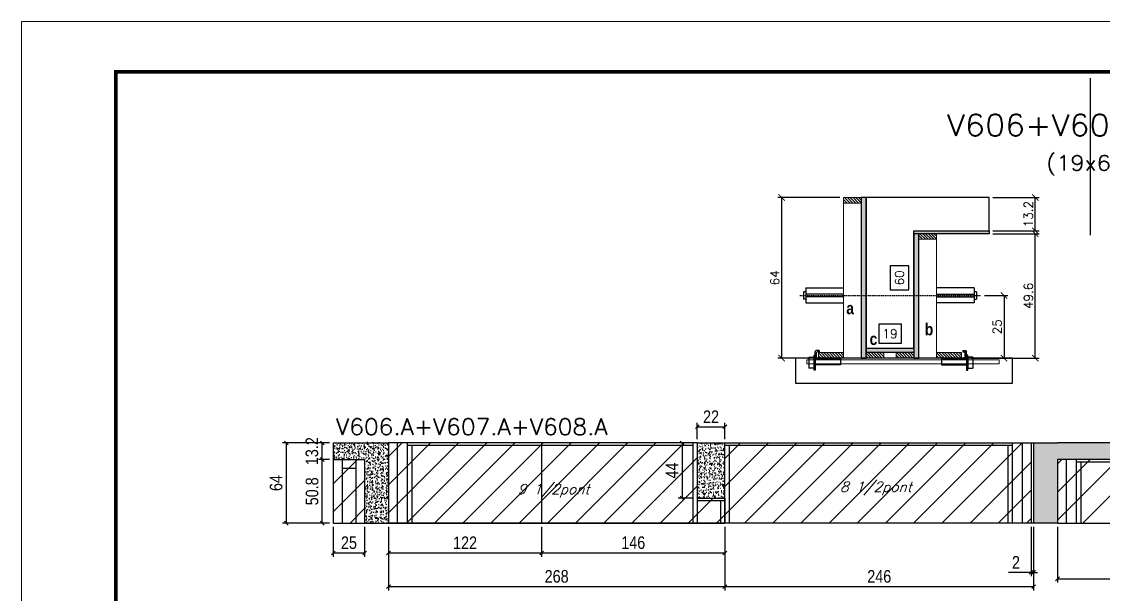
# Model space of a CAD drawing. Extents: x -20960 to -5926, y -2106 to 21915.
# Drawn here: x -9023 to -8162, y 18013 to 18470 of the extents above; entities that cross this region are included whole.
import ezdxf
from ezdxf.enums import TextEntityAlignment as Align

# ---------------------------------------------------------------- set-up
doc = ezdxf.new("R2010")
doc.units = 0
doc.linetypes.add('DASHED', pattern=[0.75, 0.5, -0.25])
doc.linetypes.add('HIDDEN', pattern=[0.375, 0.25, -0.125])
for name, color, linetype in [('barrote', 251, 'Continuous'), ('COTA', 241, 'Continuous'), ('Cota Seção (2x)', 4, 'Continuous'), ('detalhes', 4, 'Continuous'), ('Painéis', 200, 'Continuous'), ('presilha', 1, 'Continuous'), ('Reaproveitamento', 251, 'Continuous'), ('SARR_2.2x7', 40, 'Continuous'), ('SARR_3.5x7', 81, 'Continuous'), ('TENSOR', 3, 'Continuous'), ('texto', 7, 'Continuous'), ('Texto de Titulo', 7, 'Continuous'), ('Texto Qtd Sarr', 242, 'Continuous')]:
    doc.layers.add(name, color=color, linetype=linetype)
for name, color, linetype, lineweight in [('CONCRETO', 251, 'Continuous', 25), ('Folhas', 255, 'Continuous', 9), ('Hachura', 251, 'Continuous', 9), ('Madeira', 126, 'Continuous', 18), ('SARRAFO DE PRESSAO', 251, 'DASHED', 9), ('SCO-___-LAJ', 2, 'Continuous', 0), ('Texto Seção', 7, 'Continuous', 15)]:
    doc.layers.add(name, color=color, linetype=linetype, lineweight=lineweight)
doc.styles.add('COTA TECNICA', font='techl___.ttf', dxfattribs={"height": 10})
doc.styles.add('REGUA-120', font='ROMANS.shx', dxfattribs={"height": 15})
doc.styles.add('Romans', font='romans.shx')
doc.styles.add('TECNICA', font='techb___.ttf', dxfattribs={"height": 10})
doc.dimstyles.new('Cota Seção (2x)', dxfattribs={"dimtxt": 7, "dimasz": 5, "dimexe": 3, "dimexo": 3, "dimgap": 2, "dimtad": 3, "dimdec": 1, "dimlfac": 0.5, "dimzin": 12, "dimdsep": 46, "dimtxsty": 'Romans', "dimblk": 'ARCHTICK', "dimcen": 0, "dimclrd": 4, "dimclre": 4, "dimclrt": 1, "dimadec": 1, "dimazin": 3, "dimtfac": 1, "dimtdec": 1, "dimtmove": 0, "dimatfit": 3, "dimldrblk": 'OBLIQUE', "dimfxl": 1, "dimtolj": 1, "dimtzin": 12, "dimarcsym": 0})
doc.dimstyles.new('Cota Seção interna', dxfattribs={"dimtxt": 7, "dimasz": 6, "dimexe": 0.18, "dimexo": 2, "dimgap": -4, "dimtad": 3, "dimdec": 1, "dimlfac": 0.5, "dimzin": 12, "dimdsep": 46, "dimtxsty": 'Romans', "dimblk": 'ARCHTICK', "dimcen": 0.09, "dimse1": 1, "dimse2": 1, "dimsd1": 1, "dimsd2": 1, "dimclrd": 180, "dimclre": 5, "dimclrt": 1, "dimadec": 0, "dimazin": 3, "dimtfac": 1, "dimtdec": 1, "dimtofl": 0, "dimtmove": 0, "dimatfit": 3, "dimldrblk": 'ARCHTICK', "dimfxl": 1, "dimtolj": 1, "dimtzin": 0, "dimarcsym": 0})
doc.dimstyles.new('PAINEL', dxfattribs={"dimtxt": 10, "dimasz": 3, "dimexe": 3, "dimexo": 3, "dimgap": 3, "dimtad": 1, "dimdec": 1, "dimzin": 12, "dimdsep": 46, "dimtxsty": 'COTA TECNICA', "dimblk1": 'OBLIQUE', "dimblk2": 'OBLIQUE', "dimsah": 1, "dimcen": 0.9, "dimclrd": 4, "dimclre": 4, "dimclrt": 240, "dimadec": 1, "dimazin": 3, "dimtfac": 1, "dimtdec": 1, "dimtmove": 0, "dimatfit": 3, "dimfxl": 1, "dimtolj": 1, "dimtzin": 12, "dimarcsym": 0})
pattern_1 = [(50, (-139384.6127, -13862.46), (5.46554007, -0.47817257), [0.5715, -6.2865]), (355, (-139384.6127, -13862.46), (-1.05730264, 5.73170536), [0.4572, -5.02921753]), (100.4514447, (-139384.157, -13862.5), (4.40823741, 5.25353256), [0.48570026, -5.34270734]), (46.1842, (-139384.613, -13860.936), (8.13237123, -1.26126984), [0.85725, -9.42975]), (96.6355576, (-139383.935, -13861.041), (7.122124, 7.42278374), [0.7285507, -8.01406824]), (351.184151, (-139384.613, -13860.936), (7.122124, 7.42278374), [0.685799, -7.54379196]), (21, (-139383.8507, -13861.317), (4.54843174, -3.06795595), [0.5715, -6.2865]), (326, (-139383.8507, -13861.317), (1.85406085, 5.52563898), [0.4572, -5.0292]), (71.451445, (-139383.4717, -13861.5726), (6.40249258, 2.45768307), [0.48570026, -5.34269813]), (37.5, (-139384.6127, -13862.4599), (0.092658098, 2.536651166), [0, -4.96824, 0, -5.1054, 0, -5.04825]), (7.5, (-139384.6127, -13862.46), (2.004589875, 3.005417245), [0, -2.91084, 0, -4.85394, 0, -1.92405]), (327.5, (-139386.312, -13862.46), (4.067717855, -0.17186232), [0, -1.905, 0, -5.9436, 0, -7.8867]), (317.5, (-139387.074, -13862.46), (4.44387544, 0.76279473), [0, -2.4765, 0, -3.94716, 0, -5.6007])]
pattern_2 = [(45, (-6354.074, 2.676), (-11.22532, 11.22532), [])]

# ---------------------------------------------------------------- blocks, each defined once
blk = doc.blocks.new('9999999999')
at = {"layer": 'Folhas'}
blk.add_lwpolyline([(98138.98, 34190.21), (99623.98, 34190.21), (99623.98, 35240.21), (98138.98, 35240.21)], close=True, dxfattribs=at)
at = {"layer": 'Folhas', "color": 30, "const_width": 3}
blk.add_lwpolyline([(98213.98, 34230.21), (99583.98, 34230.21), (99583.98, 35200.21), (98213.98, 35200.21)], close=True, dxfattribs=at)
blk = doc.blocks.new('titulo1')
at = {"layer": 'Defpoints', "color": 252, "linetype": 'HIDDEN', "ltscale": 2}
blk.add_line((0, 0), (0, 125), dxfattribs=at)
at = {"layer": 'Defpoints', "style": 'Romans', "oblique": 15}
blk.add_attdef('FOLHA', text='', height=10, dxfattribs=at).set_placement((0, 15.58), align=Align.MIDDLE_CENTER)
at = {"layer": 'Texto Qtd Sarr', "color": 3, "style": 'Romans', "oblique": 15}
for tag, height, p in [('TITULO', 17, (0, 71.45)), ('SEÇÃO', 12, (0, 41.55))]:
    blk.add_attdef(tag, text='', height=height, dxfattribs=at).set_placement(p, align=Align.MIDDLE_CENTER)
blk = doc.blocks.new('_ArchTick')
at = {"color": 0, "linetype": 'ByBlock', "const_width": 0.15}
blk.add_lwpolyline([(-0.5, -0.5), (0.5, 0.5)], dxfattribs=at)
blk = doc.blocks.new('*D345')
at = {"layer": 'COTA', "color": 4, "lineweight": -2, "transparency": 16777216}
for p, q in [((-8249.6, 18300.66), (-8212.88, 18300.66)), ((-8215.88, 18201.46), (-8215.88, 18300.66)), ((-8267.2, 18201.46), (-8212.88, 18201.46))]:
    blk.add_line(p, q, dxfattribs=at)
at = {"layer": 'Defpoints', "color": 0, "transparency": 16777216}
for p in [(-8252.6, 18300.66), (-8215.88, 18300.66), (-8270.2, 18201.46)]:
    blk.add_point(p, dxfattribs=at)
at = {"layer": 'COTA', "color": 4, "lineweight": -2, "transparency": 16777216, "xscale": 5, "yscale": 5, "zscale": 5}
for p, rotation in [((-8215.88, 18300.66), 90), ((-8215.88, 18201.46), 270)]:
    blk.add_blockref('_ArchTick', p, dxfattribs=dict(at, rotation=rotation))
at = {"layer": 'COTA', "color": 1, "transparency": 16777216, "insert": (-8221.38, 18251.06), "char_height": 7, "attachment_point": 5, "rotation": 90, "style": 'Romans'}
blk.add_mtext('\\A1;49.6', dxfattribs=at)
blk = doc.blocks.new('_Oblique')
at = {"color": 0, "linetype": 'ByBlock', "lineweight": -2}
blk.add_line((-0.5, -0.5), (0.5, 0.5), dxfattribs=at)
blk = doc.blocks.new('*D346')
at = {"layer": 'COTA', "color": 4, "lineweight": -2, "transparency": 16777216}
for p, q in [((-8249.6, 18329.46), (-8212.88, 18329.46)), ((-8215.88, 18303.06), (-8215.88, 18329.46)), ((-8249.6, 18303.06), (-8212.88, 18303.06))]:
    blk.add_line(p, q, dxfattribs=at)
at = {"layer": 'Defpoints', "color": 0, "transparency": 16777216}
for p in [(-8252.6, 18329.46), (-8215.88, 18329.46), (-8252.6, 18303.06)]:
    blk.add_point(p, dxfattribs=at)
at = {"layer": 'COTA', "color": 4, "lineweight": -2, "transparency": 16777216, "xscale": 5, "yscale": 5, "zscale": 5}
for p, rotation in [((-8215.88, 18329.46), 90), ((-8215.88, 18303.06), 270)]:
    blk.add_blockref('_ArchTick', p, dxfattribs=dict(at, rotation=rotation))
at = {"layer": 'COTA', "color": 1, "transparency": 16777216, "insert": (-8221.38, 18316.26), "char_height": 7, "attachment_point": 5, "rotation": 90, "style": 'Romans'}
blk.add_mtext('\\A1;13.2', dxfattribs=at)
blk = doc.blocks.new('*D347')
at = {"layer": 'Cota Seção (2x)', "color": 180, "lineweight": -2, "transparency": 16777216}
for p, q in [((-8316.6, 18274.96), (-8331.6, 18274.96)), ((-8331.6, 18274.96), (-8331.6, 18255.96)), ((-8316.6, 18255.96), (-8316.6, 18274.96)), ((-8331.6, 18255.96), (-8316.6, 18255.96))]:
    blk.add_line(p, q, dxfattribs=at)
at = {"layer": 'Defpoints', "color": 0, "transparency": 16777216}
for p in [(-8312.6, 18329.46), (-8312.6, 18329.46), (-8312.6, 18209.46)]:
    blk.add_point(p, dxfattribs=at)
at = {"layer": 'Cota Seção (2x)', "color": 1, "transparency": 16777216, "insert": (-8324.1, 18265.46), "char_height": 7, "attachment_point": 5, "rotation": 90, "style": 'Romans'}
blk.add_mtext('\\A1;60', dxfattribs=at)
blk = doc.blocks.new('PRESILHA METÁLICA 1')
at = {"layer": 'presilha'}
for p, q in [((0, 13), (6, 13)), ((0, 13), (0, 0)), ((6, 15.5), (7.5, 15.5)), ((6, -2.5), (6, 15.5)), ((6, 13), (6, 0)), ((7.5, 10.6), (7.5, 19.9)), ((7.5, 15.5), (7.5, -2.5)), ((12, 21), (8.6, 21)), ((9, 11.6), (9, 18.9)), ((12, 19.5), (9.6, 19.5)), ((12, 21), (12, 19.5)), ((6, 0), (0, 0)), ((37.5, 4.1), (7.5, 4.1)), ((37.5, 11), (9.6, 11)), ((37.5, 11), (37.5, 4.1)), ((7.5, -2.5), (6, -2.5))]:
    blk.add_line(p, q, dxfattribs=at)
for centre, radius, start, end in [((8.6, 19.9), 1.14, 90, 180), ((9.6, 18.9), 0.57, 90, 180), ((9.6, 11.6), 0.57, 180, 270)]:
    blk.add_arc(centre, radius, start, end, dxfattribs=at)
blk = doc.blocks.new('*D348')
at = {"layer": 'Cota Seção (2x)', "color": 180, "lineweight": -2, "transparency": 16777216}
for p, q in [((-8322.6, 18228.46), (-8340.6, 18228.46)), ((-8340.6, 18228.46), (-8340.6, 18213.46)), ((-8322.6, 18213.46), (-8322.6, 18228.46)), ((-8340.6, 18213.46), (-8322.6, 18213.46))]:
    blk.add_line(p, q, dxfattribs=at)
at = {"layer": 'Defpoints', "color": 0, "transparency": 16777216}
for p in [(-8312.6, 18209.46), (-8350.6, 18201.46), (-8312.6, 18201.46)]:
    blk.add_point(p, dxfattribs=at)
at = {"layer": 'Cota Seção (2x)', "color": 1, "transparency": 16777216, "insert": (-8331.6, 18220.96), "char_height": 7, "attachment_point": 5, "style": 'Romans'}
blk.add_mtext('\\A1;19', dxfattribs=at)
blk = doc.blocks.new('*D349')
at = {"layer": 'COTA', "color": 4, "lineweight": -2, "transparency": 16777216}
for p, q in [((-8371.6, 18329.46), (-8420.96, 18329.46)), ((-8417.96, 18329.46), (-8417.96, 18201.46)), ((-8371.6, 18201.46), (-8420.96, 18201.46))]:
    blk.add_line(p, q, dxfattribs=at)
at = {"layer": 'Defpoints', "color": 0, "transparency": 16777216}
for p in [(-8368.6, 18329.46), (-8417.96, 18201.46), (-8368.6, 18201.46)]:
    blk.add_point(p, dxfattribs=at)
at = {"layer": 'COTA', "color": 4, "lineweight": -2, "transparency": 16777216, "xscale": 5, "yscale": 5, "zscale": 5}
for p, rotation in [((-8417.96, 18329.46), 90), ((-8417.96, 18201.46), 270)]:
    blk.add_blockref('_ArchTick', p, dxfattribs=dict(at, rotation=rotation))
at = {"layer": 'COTA', "color": 1, "transparency": 16777216, "insert": (-8423.46, 18265.46), "char_height": 7, "attachment_point": 5, "rotation": 90, "style": 'Romans'}
blk.add_mtext('\\A1;64', dxfattribs=at)
blk = doc.blocks.new('*D350')
at = {"layer": 'COTA', "color": 4, "lineweight": -2, "transparency": 16777216}
for p, q in [((-8256.29, 18251.43), (-8237.74, 18251.43)), ((-8240.74, 18251.43), (-8240.74, 18201.46)), ((-8256.29, 18201.46), (-8237.74, 18201.46))]:
    blk.add_line(p, q, dxfattribs=at)
at = {"layer": 'Defpoints', "color": 0, "transparency": 16777216}
for p in [(-8259.29, 18251.43), (-8259.29, 18201.46), (-8240.74, 18201.46)]:
    blk.add_point(p, dxfattribs=at)
at = {"layer": 'COTA', "color": 4, "lineweight": -2, "transparency": 16777216, "xscale": 5, "yscale": 5, "zscale": 5}
for p, rotation in [((-8240.74, 18251.43), 90), ((-8240.74, 18201.46), 270)]:
    blk.add_blockref('_ArchTick', p, dxfattribs=dict(at, rotation=rotation))
at = {"layer": 'COTA', "color": 1, "transparency": 16777216, "insert": (-8246.24, 18226.45), "char_height": 7, "attachment_point": 5, "rotation": 90, "style": 'Romans'}
blk.add_mtext('\\A1;25', dxfattribs=at)
blk = doc.blocks.new('*D351')
at = {"layer": 'COTA', "color": 4, "linetype": 'ByBlock', "lineweight": -2, "transparency": 16777216}
for p, q in [((-8485.21, 18136.93), (-8485.21, 18149.81)), ((-8485.21, 18146.81), (-8463.21, 18146.81)), ((-8463.21, 18136.93), (-8463.21, 18149.81))]:
    blk.add_line(p, q, dxfattribs=at)
at = {"layer": 'Defpoints', "color": 0, "linetype": 'ByBlock', "transparency": 16777216}
for p in [(-8463.21, 18146.81), (-8485.21, 18133.93), (-8463.21, 18133.93)]:
    blk.add_point(p, dxfattribs=at)
at = {"layer": 'COTA', "color": 4, "linetype": 'ByBlock', "lineweight": -2, "transparency": 16777216, "xscale": 3, "yscale": 3, "zscale": 3, "rotation": 180}
blk.add_blockref('_Oblique', (-8485.21, 18146.81), dxfattribs=at)
at = {"layer": 'COTA', "color": 4, "linetype": 'ByBlock', "lineweight": -2, "transparency": 16777216, "xscale": 3, "yscale": 3, "zscale": 3}
blk.add_blockref('_Oblique', (-8463.21, 18146.81), dxfattribs=at)
at = {"layer": 'COTA', "color": 240, "linetype": 'ByBlock', "transparency": 16777216, "insert": (-8474.21, 18154.81), "char_height": 10, "attachment_point": 5, "style": 'COTA TECNICA'}
blk.add_mtext('\\A1;22', dxfattribs=at)
blk = doc.blocks.new('*D352')
at = {"layer": 'COTA', "color": 4, "linetype": 'ByBlock', "lineweight": -2, "transparency": 16777216}
for p, q in [((-8778.21, 18120.73), (-8786.95, 18120.73)), ((-8783.95, 18069.93), (-8783.95, 18120.73)), ((-8778.21, 18069.93), (-8786.95, 18069.93))]:
    blk.add_line(p, q, dxfattribs=at)
at = {"layer": 'Defpoints', "color": 0, "linetype": 'ByBlock', "transparency": 16777216}
for p in [(-8783.95, 18120.73), (-8775.21, 18120.73), (-8775.21, 18069.93)]:
    blk.add_point(p, dxfattribs=at)
at = {"layer": 'COTA', "color": 4, "linetype": 'ByBlock', "lineweight": -2, "transparency": 16777216, "xscale": 3, "yscale": 3, "zscale": 3}
for p, rotation in [((-8783.95, 18120.73), 90), ((-8783.95, 18069.93), 270)]:
    blk.add_blockref('_Oblique', p, dxfattribs=dict(at, rotation=rotation))
at = {"layer": 'COTA', "color": 240, "linetype": 'ByBlock', "transparency": 16777216, "insert": (-8792.08, 18095.33), "char_height": 10, "attachment_point": 5, "rotation": 90, "style": 'COTA TECNICA'}
blk.add_mtext('\\A1;50.8', dxfattribs=at)
blk = doc.blocks.new('*D353')
at = {"layer": 'COTA', "color": 4, "linetype": 'ByBlock', "lineweight": -2, "transparency": 16777216}
for p, q in [((-8775.21, 18066.93), (-8775.21, 18043.26)), ((-8750.21, 18066.93), (-8750.21, 18043.26)), ((-8775.21, 18046.26), (-8750.21, 18046.26))]:
    blk.add_line(p, q, dxfattribs=at)
at = {"layer": 'Defpoints', "color": 0, "linetype": 'ByBlock', "transparency": 16777216}
for p in [(-8775.21, 18069.93), (-8750.21, 18069.93), (-8750.21, 18046.26)]:
    blk.add_point(p, dxfattribs=at)
at = {"layer": 'COTA', "color": 4, "linetype": 'ByBlock', "lineweight": -2, "transparency": 16777216, "xscale": 3, "yscale": 3, "zscale": 3, "rotation": 180}
blk.add_blockref('_Oblique', (-8775.21, 18046.26), dxfattribs=at)
at = {"layer": 'COTA', "color": 4, "linetype": 'ByBlock', "lineweight": -2, "transparency": 16777216, "xscale": 3, "yscale": 3, "zscale": 3}
blk.add_blockref('_Oblique', (-8750.21, 18046.26), dxfattribs=at)
at = {"layer": 'COTA', "color": 240, "linetype": 'ByBlock', "transparency": 16777216, "insert": (-8762.71, 18054.37), "char_height": 10, "attachment_point": 5, "style": 'COTA TECNICA'}
blk.add_mtext('\\A1;25', dxfattribs=at)
blk = doc.blocks.new('*D354')
at = {"layer": 'COTA', "color": 4, "linetype": 'ByBlock', "lineweight": -2, "transparency": 16777216}
for p, q in [((-8778.21, 18133.93), (-8786.95, 18133.93)), ((-8783.95, 18120.73), (-8783.95, 18133.93)), ((-8778.21, 18120.73), (-8786.95, 18120.73))]:
    blk.add_line(p, q, dxfattribs=at)
at = {"layer": 'Defpoints', "color": 0, "linetype": 'ByBlock', "transparency": 16777216}
for p in [(-8783.95, 18133.93), (-8775.21, 18133.93), (-8775.21, 18120.73)]:
    blk.add_point(p, dxfattribs=at)
at = {"layer": 'COTA', "color": 4, "linetype": 'ByBlock', "lineweight": -2, "transparency": 16777216, "xscale": 3, "yscale": 3, "zscale": 3}
for p, rotation in [((-8783.95, 18133.93), 90), ((-8783.95, 18120.73), 270)]:
    blk.add_blockref('_Oblique', p, dxfattribs=dict(at, rotation=rotation))
at = {"layer": 'COTA', "color": 240, "linetype": 'ByBlock', "transparency": 16777216, "insert": (-8792.17, 18127.33), "char_height": 10, "attachment_point": 5, "rotation": 90, "style": 'COTA TECNICA'}
blk.add_mtext('\\A1;13.2', dxfattribs=at)
blk = doc.blocks.new('*D355')
at = {"layer": 'COTA', "color": 4, "linetype": 'ByBlock', "lineweight": -2, "transparency": 16777216}
for p, q in [((-8778.21, 18133.93), (-8815.62, 18133.93)), ((-8812.62, 18133.93), (-8812.62, 18069.93)), ((-8778.21, 18069.93), (-8815.62, 18069.93))]:
    blk.add_line(p, q, dxfattribs=at)
at = {"layer": 'Defpoints', "color": 0, "linetype": 'ByBlock', "transparency": 16777216}
for p in [(-8775.21, 18133.93), (-8812.62, 18069.93), (-8775.21, 18069.93)]:
    blk.add_point(p, dxfattribs=at)
at = {"layer": 'COTA', "color": 4, "linetype": 'ByBlock', "lineweight": -2, "transparency": 16777216, "xscale": 3, "yscale": 3, "zscale": 3}
for p, rotation in [((-8812.62, 18133.93), 90), ((-8812.62, 18069.93), 270)]:
    blk.add_blockref('_Oblique', p, dxfattribs=dict(at, rotation=rotation))
at = {"layer": 'COTA', "color": 240, "linetype": 'ByBlock', "transparency": 16777216, "insert": (-8820.72, 18101.93), "char_height": 10, "attachment_point": 5, "rotation": 90, "style": 'COTA TECNICA'}
blk.add_mtext('\\A1;64', dxfattribs=at)
blk = doc.blocks.new('*D356')
at = {"layer": 'COTA', "color": 4, "linetype": 'ByBlock', "lineweight": -2, "transparency": 16777216}
for p, q in [((-8731.21, 18066.93), (-8731.21, 18016.38)), ((-8463.21, 18066.93), (-8463.21, 18016.38)), ((-8731.21, 18019.38), (-8463.21, 18019.38))]:
    blk.add_line(p, q, dxfattribs=at)
at = {"layer": 'Defpoints', "color": 0, "linetype": 'ByBlock', "transparency": 16777216}
for p in [(-8731.21, 18069.93), (-8463.21, 18069.93), (-8463.21, 18019.38)]:
    blk.add_point(p, dxfattribs=at)
at = {"layer": 'COTA', "color": 4, "linetype": 'ByBlock', "lineweight": -2, "transparency": 16777216, "xscale": 3, "yscale": 3, "zscale": 3, "rotation": 180}
blk.add_blockref('_Oblique', (-8731.21, 18019.38), dxfattribs=at)
at = {"layer": 'COTA', "color": 4, "linetype": 'ByBlock', "lineweight": -2, "transparency": 16777216, "xscale": 3, "yscale": 3, "zscale": 3}
blk.add_blockref('_Oblique', (-8463.21, 18019.38), dxfattribs=at)
at = {"layer": 'COTA', "color": 240, "linetype": 'ByBlock', "transparency": 16777216, "insert": (-8597.21, 18027.5), "char_height": 10, "attachment_point": 5, "style": 'COTA TECNICA'}
blk.add_mtext('\\A1;268', dxfattribs=at)
blk = doc.blocks.new('*D357')
at = {"layer": 'COTA', "color": 4, "linetype": 'ByBlock', "lineweight": -2, "transparency": 16777216}
for p, q in [((-8488.21, 18133.93), (-8500.32, 18133.93)), ((-8497.32, 18133.93), (-8497.32, 18089.93)), ((-8488.21, 18089.93), (-8500.32, 18089.93))]:
    blk.add_line(p, q, dxfattribs=at)
at = {"layer": 'Defpoints', "color": 0, "linetype": 'ByBlock', "transparency": 16777216}
for p in [(-8485.21, 18133.93), (-8497.32, 18089.93), (-8485.21, 18089.93)]:
    blk.add_point(p, dxfattribs=at)
at = {"layer": 'COTA', "color": 4, "linetype": 'ByBlock', "lineweight": -2, "transparency": 16777216, "xscale": 3, "yscale": 3, "zscale": 3}
for p, rotation in [((-8497.32, 18133.93), 90), ((-8497.32, 18089.93), 270)]:
    blk.add_blockref('_Oblique', p, dxfattribs=dict(at, rotation=rotation))
at = {"layer": 'COTA', "color": 240, "linetype": 'ByBlock', "transparency": 16777216, "insert": (-8505.39, 18111.93), "char_height": 10, "attachment_point": 5, "rotation": 90, "style": 'COTA TECNICA'}
blk.add_mtext('\\A1;44', dxfattribs=at)
blk = doc.blocks.new('*D358')
at = {"layer": 'COTA', "color": 4, "linetype": 'ByBlock', "lineweight": -2, "transparency": 16777216}
for p, q in [((-8463.21, 18046.93), (-8463.21, 18016.38)), ((-8217.21, 18046.93), (-8217.21, 18016.38)), ((-8463.21, 18019.38), (-8217.21, 18019.38))]:
    blk.add_line(p, q, dxfattribs=at)
at = {"layer": 'Defpoints', "color": 0, "linetype": 'ByBlock', "transparency": 16777216}
for p in [(-8463.21, 18049.93), (-8217.21, 18049.93), (-8217.21, 18019.38)]:
    blk.add_point(p, dxfattribs=at)
at = {"layer": 'COTA', "color": 4, "linetype": 'ByBlock', "lineweight": -2, "transparency": 16777216, "xscale": 3, "yscale": 3, "zscale": 3, "rotation": 180}
blk.add_blockref('_Oblique', (-8463.21, 18019.38), dxfattribs=at)
at = {"layer": 'COTA', "color": 4, "linetype": 'ByBlock', "lineweight": -2, "transparency": 16777216, "xscale": 3, "yscale": 3, "zscale": 3}
blk.add_blockref('_Oblique', (-8217.21, 18019.38), dxfattribs=at)
at = {"layer": 'COTA', "color": 240, "linetype": 'ByBlock', "transparency": 16777216, "insert": (-8340.21, 18027.48), "char_height": 10, "attachment_point": 5, "style": 'COTA TECNICA'}
blk.add_mtext('\\A1;246', dxfattribs=at)
blk = doc.blocks.new('*D359')
at = {"layer": 'COTA', "color": 4, "linetype": 'ByBlock', "lineweight": -2, "transparency": 16777216}
for p, q in [((-8198.21, 18066.93), (-8198.21, 18022.59)), ((-8076.21, 18066.93), (-8076.21, 18022.59)), ((-8198.21, 18025.59), (-8076.21, 18025.59))]:
    blk.add_line(p, q, dxfattribs=at)
at = {"layer": 'Defpoints', "color": 0, "linetype": 'ByBlock', "transparency": 16777216}
for p in [(-8198.21, 18069.93), (-8076.21, 18069.93), (-8076.21, 18025.59)]:
    blk.add_point(p, dxfattribs=at)
at = {"layer": 'COTA', "color": 4, "linetype": 'ByBlock', "lineweight": -2, "transparency": 16777216, "xscale": 3, "yscale": 3, "zscale": 3, "rotation": 180}
blk.add_blockref('_Oblique', (-8198.21, 18025.59), dxfattribs=at)
at = {"layer": 'COTA', "color": 4, "linetype": 'ByBlock', "lineweight": -2, "transparency": 16777216, "xscale": 3, "yscale": 3, "zscale": 3}
blk.add_blockref('_Oblique', (-8076.21, 18025.59), dxfattribs=at)
at = {"layer": 'COTA', "color": 240, "linetype": 'ByBlock', "transparency": 16777216, "insert": (-8137.21, 18033.65), "char_height": 10, "attachment_point": 5, "style": 'COTA TECNICA'}
blk.add_mtext('\\A1;122', dxfattribs=at)
blk = doc.blocks.new('*D409')
at = {"layer": 'COTA', "color": 4, "lineweight": -2, "transparency": 16777216}
for p, q in [((-8219.21, 18066.93), (-8219.21, 18027.72)), ((-8217.21, 18066.93), (-8217.21, 18027.72)), ((-8219.21, 18030.72), (-8237.33, 18030.72)), ((-8217.21, 18030.72), (-8219.21, 18030.72)), ((-8217.21, 18030.72), (-8214.21, 18030.72))]:
    blk.add_line(p, q, dxfattribs=at)
at = {"layer": 'Defpoints', "color": 0, "transparency": 16777216}
for p in [(-8219.21, 18069.93), (-8217.21, 18069.93), (-8217.21, 18030.72)]:
    blk.add_point(p, dxfattribs=at)
at = {"layer": 'COTA', "color": 4, "lineweight": -2, "transparency": 16777216, "xscale": 3, "yscale": 3, "zscale": 3}
blk.add_blockref('_Oblique', (-8219.21, 18030.72), dxfattribs=at)
at = {"layer": 'COTA', "color": 4, "lineweight": -2, "transparency": 16777216, "xscale": 3, "yscale": 3, "zscale": 3, "rotation": 180}
blk.add_blockref('_Oblique', (-8217.21, 18030.72), dxfattribs=at)
at = {"layer": 'COTA', "color": 240, "transparency": 16777216, "insert": (-8231.27, 18038.72), "char_height": 10, "attachment_point": 5, "style": 'COTA TECNICA'}
blk.add_mtext('\\A1;2', dxfattribs=at)
blk = doc.blocks.new('*D410')
at = {"layer": 'COTA', "color": 4, "lineweight": -2, "ltscale": 25, "transparency": 16777216}
for p, q in [((-8731.21, 18066.93), (-8731.21, 18043.26)), ((-8609.21, 18066.93), (-8609.21, 18043.26)), ((-8731.21, 18046.26), (-8609.21, 18046.26))]:
    blk.add_line(p, q, dxfattribs=at)
at = {"layer": 'Defpoints', "color": 0, "ltscale": 25, "transparency": 16777216}
for p in [(-8731.21, 18069.93), (-8609.21, 18069.93), (-8609.21, 18046.26)]:
    blk.add_point(p, dxfattribs=at)
at = {"layer": 'COTA', "color": 4, "lineweight": -2, "ltscale": 25, "transparency": 16777216, "xscale": 3, "yscale": 3, "zscale": 3, "rotation": 180}
blk.add_blockref('_Oblique', (-8731.21, 18046.26), dxfattribs=at)
at = {"layer": 'COTA', "color": 4, "lineweight": -2, "ltscale": 25, "transparency": 16777216, "xscale": 3, "yscale": 3, "zscale": 3}
blk.add_blockref('_Oblique', (-8609.21, 18046.26), dxfattribs=at)
at = {"layer": 'COTA', "color": 240, "ltscale": 25, "transparency": 16777216, "insert": (-8670.21, 18054.32), "char_height": 10, "attachment_point": 5, "style": 'COTA TECNICA'}
blk.add_mtext('\\A1;122', dxfattribs=at)
blk = doc.blocks.new('*D411')
at = {"layer": 'COTA', "color": 4, "lineweight": -2, "ltscale": 25, "transparency": 16777216}
for p, q in [((-8609.21, 18066.93), (-8609.21, 18043.26)), ((-8463.21, 18066.93), (-8463.21, 18043.26)), ((-8609.21, 18046.26), (-8463.21, 18046.26))]:
    blk.add_line(p, q, dxfattribs=at)
at = {"layer": 'Defpoints', "color": 0, "ltscale": 25, "transparency": 16777216}
for p in [(-8609.21, 18069.93), (-8463.21, 18069.93), (-8463.21, 18046.26)]:
    blk.add_point(p, dxfattribs=at)
at = {"layer": 'COTA', "color": 4, "lineweight": -2, "ltscale": 25, "transparency": 16777216, "xscale": 3, "yscale": 3, "zscale": 3, "rotation": 180}
blk.add_blockref('_Oblique', (-8609.21, 18046.26), dxfattribs=at)
at = {"layer": 'COTA', "color": 4, "lineweight": -2, "ltscale": 25, "transparency": 16777216, "xscale": 3, "yscale": 3, "zscale": 3}
blk.add_blockref('_Oblique', (-8463.21, 18046.26), dxfattribs=at)
at = {"layer": 'COTA', "color": 240, "ltscale": 25, "transparency": 16777216, "insert": (-8536.21, 18054.36), "char_height": 10, "attachment_point": 5, "style": 'COTA TECNICA'}
blk.add_mtext('\\A1;146', dxfattribs=at)

msp = doc.modelspace()

# ---------------------------------------------------------------- hatches: boundary and pattern name
at = {"layer": 'COTA', "linetype": 'ByBlock'}
h = msp.add_hatch(dxfattribs=at)
h.set_pattern_fill('AR-CONC', color=256, scale=0.03)
h.set_pattern_definition(pattern_1)
h.paths.add_polyline_path([(-8750.21, 18133.93), (-8775.21, 18133.93), (-8775.21, 18120.73), (-8750.21, 18120.73)])
h = msp.add_hatch(dxfattribs=at)
h.set_pattern_fill('AR-CONC', color=256, scale=0.03)
h.set_pattern_definition([(50, (-139384.6127, -13861.66), (5.46554007, -0.47817257), [0.5715, -6.2865]), (355, (-139384.6127, -13861.66), (-1.05730264, 5.73170536), [0.4572, -5.02921753]), (100.4514447, (-139384.157, -13861.7), (4.40823741, 5.25353256), [0.48570026, -5.34270734]), (46.1842, (-139384.613, -13860.136), (8.13237123, -1.26126984), [0.85725, -9.42975]), (96.6355576, (-139383.935, -13860.241), (7.122124, 7.42278374), [0.7285507, -8.01406824]), (351.184151, (-139384.613, -13860.136), (7.122124, 7.42278374), [0.685799, -7.54379196]), (21, (-139383.8507, -13860.517), (4.54843174, -3.06795595), [0.5715, -6.2865]), (326, (-139383.8507, -13860.517), (1.85406085, 5.52563898), [0.4572, -5.0292]), (71.451445, (-139383.4717, -13860.7726), (6.40249258, 2.45768307), [0.48570026, -5.34269813]), (37.5, (-139384.6127, -13861.6599), (0.092658098, 2.536651166), [0, -4.96824, 0, -5.1054, 0, -5.04825]), (7.5, (-139384.6127, -13861.66), (2.004589875, 3.005417245), [0, -2.91084, 0, -4.85394, 0, -1.92405]), (327.5, (-139386.312, -13861.66), (4.067717855, -0.17186232), [0, -1.905, 0, -5.9436, 0, -7.8867]), (317.5, (-139387.074, -13861.66), (4.44387544, 0.76279473), [0, -2.4765, 0, -3.94716, 0, -5.6007])])
h.paths.add_polyline_path([(-8731.21, 18134.73), (-8750.21, 18134.73), (-8750.21, 18069.93), (-8731.21, 18069.93), (-8731.21, 18070.73)])
h = msp.add_hatch(dxfattribs=at)
h.set_pattern_fill('AR-CONC', color=256, scale=0.03)
h.set_pattern_definition(pattern_1)
h.paths.add_polyline_path([(-8463.21, 18133.93), (-8485.21, 18133.93), (-8485.21, 18089.93), (-8463.21, 18089.93)])
at = {"layer": 'COTA', "ltscale": 25}
h = msp.add_hatch(dxfattribs=at)
h.set_pattern_fill('AR-CONC', color=256, scale=0.03)
h.set_pattern_definition([(50, (-149517.181, -15123.855), (5.46554007, -0.47817257), [0.5715, -6.2865]), (355, (-149517.181, -15123.855), (-1.05730264, 5.73170536), [0.4572, -5.02921753]), (100.4514447, (-149516.7254, -15123.895), (4.40823741, 5.25353256), [0.48570026, -5.34270734]), (46.1842, (-149517.181, -15122.331), (8.13237123, -1.26126984), [0.85725, -9.42975]), (96.6355576, (-149516.503, -15122.436), (7.122124, 7.42278374), [0.7285507, -8.01406824]), (351.184151, (-149517.181, -15122.331), (7.122124, 7.42278374), [0.685799, -7.54379196]), (21, (-149516.419, -15122.712), (4.54843174, -3.06795595), [0.5715, -6.2865]), (326, (-149516.419, -15122.712), (1.85406085, 5.52563898), [0.4572, -5.0292]), (71.451445, (-149516.04, -15122.9676), (6.40249258, 2.45768307), [0.48570026, -5.34269813]), (37.5, (-149517.1808, -15123.855), (0.092658098, 2.536651166), [0, -4.96824, 0, -5.1054, 0, -5.04825]), (7.5, (-149517.1808, -15123.855), (2.004589875, 3.005417245), [0, -2.91084, 0, -4.85394, 0, -1.92405]), (327.5, (-149518.88, -15123.855), (4.067717855, -0.17186232), [0, -1.905, 0, -5.9436, 0, -7.8867]), (317.5, (-149519.642, -15123.855), (4.44387544, 0.76279473), [0, -2.4765, 0, -3.94716, 0, -5.6007])])
h.paths.add_polyline_path([(-8217.21, 18133.93), (-8217.21, 18069.93), (-8198.21, 18069.93), (-8198.21, 18120.73), (-8017.21, 18120.73), (-8017.21, 18133.93), (-8198.21, 18133.93)])
at = {"layer": 'Hachura'}
h = msp.add_hatch(dxfattribs=at)
h.set_pattern_fill('ANSI31', color=256, scale=0.5, angle=270, style=0)
h.set_pattern_definition([(315, (14537.2225, 10021.8166), (1.12253202, 1.12253202), [])])
h.paths.add_polyline_path([(-8368.6, 18325.06), (-8368.6, 18329.46), (-8354.6, 18329.46), (-8354.6, 18325.06)])
h = msp.add_hatch(color=256, dxfattribs=at)
h.dxf.hatch_style = 1
h.paths.add_polyline_path([(-8350.6, 18329.46), (-8354.6, 18329.46), (-8354.6, 18201.46), (-8350.6, 18201.46)])
h = msp.add_hatch(color=256, dxfattribs=at)
h.dxf.hatch_style = 1
h.paths.add_polyline_path([(-8312.6, 18300.66), (-8312.6, 18303.06), (-8252.6, 18303.06), (-8252.6, 18300.66)])
h = msp.add_hatch(color=256, dxfattribs=at)
h.dxf.hatch_style = 1
h.paths.add_polyline_path([(-8308.6, 18300.66), (-8312.6, 18300.66), (-8312.6, 18201.46), (-8308.6, 18201.46)])
h = msp.add_hatch(dxfattribs=at)
h.set_pattern_fill('ANSI31', color=256, scale=0.5, angle=270, style=0)
h.set_pattern_definition([(315, (14597.2225, 9993.0166), (1.12253202, 1.12253202), [])])
h.paths.add_polyline_path([(-8308.6, 18296.26), (-8308.6, 18300.66), (-8294.6, 18300.66), (-8294.6, 18296.26)])
h = msp.add_hatch(dxfattribs=at)
h.set_pattern_fill('ANSI31', color=256, scale=0.5, angle=270, style=0)
h.set_pattern_definition([(315, (14503.2225, 9971.8166), (1.12253202, 1.12253202), [])])
h.paths.add_polyline_path([(-8368.6, 18201.46), (-8368.6, 18205.86), (-8388.6, 18205.86), (-8388.6, 18201.46)])
h = msp.add_hatch(color=256, dxfattribs=at)
h.dxf.hatch_style = 1
h.paths.add_polyline_path([(-8350.6, 18205.86), (-8350.6, 18209.46), (-8312.6, 18209.46), (-8312.6, 18205.86)])
h = msp.add_hatch(dxfattribs=at)
h.set_pattern_fill('ANSI31', color=256, scale=0.5, angle=270, style=0)
h.set_pattern_definition([(315, (14606.0246, 9971.8166), (1.12253202, 1.12253202), [])])
h.paths.add_polyline_path([(-8350.6, 18201.46), (-8350.6, 18205.86), (-8336.6, 18205.86), (-8336.6, 18201.46)])
h = msp.add_hatch(dxfattribs=at)
h.set_pattern_fill('ANSI31', color=256, scale=0.5, angle=270, style=0)
h.set_pattern_definition([(315, (14606.0225, 9971.8166), (1.12253202, 1.12253202), [])])
h.paths.add_polyline_path([(-8312.6, 18201.46), (-8312.6, 18205.86), (-8326.6, 18205.86), (-8326.6, 18201.46)])
h = msp.add_hatch(dxfattribs=at)
h.set_pattern_fill('ANSI31', color=256, scale=0.5, angle=270, style=0)
h.set_pattern_definition([(315, (14597.2225, 9971.8166), (1.12253202, 1.12253202), [])])
h.paths.add_polyline_path([(-8274.6, 18201.46), (-8274.6, 18205.86), (-8294.6, 18205.86), (-8294.6, 18201.46)])
at = {"layer": 'Reaproveitamento', "linetype": 'ByBlock'}
h = msp.add_hatch(dxfattribs=at)
h.set_pattern_fill('ANSI31', color=256, scale=5)
h.set_pattern_definition(pattern_2)
h.paths.add_polyline_path([(-8609.21, 18133.93), (-8731.21, 18133.93), (-8731.21, 18069.93), (-8609.21, 18069.93)])
at = {"layer": 'Reaproveitamento', "ltscale": 25}
h = msp.add_hatch(dxfattribs=at)
h.set_pattern_fill('ANSI31', color=256, scale=5)
h.set_pattern_definition(pattern_2)
h.paths.add_polyline_path([(-8485.21, 18133.93), (-8609.21, 18133.93), (-8609.21, 18069.93), (-8463.21, 18069.93), (-8463.21, 18089.93), (-8485.21, 18089.93)])
h = msp.add_hatch(dxfattribs=at)
h.set_pattern_fill('ANSI31', color=256, scale=5)
h.set_pattern_definition(pattern_2)
h.paths.add_polyline_path([(-8219.21, 18133.93), (-8463.21, 18133.93), (-8463.21, 18089.93), (-8463.21, 18069.93), (-8219.21, 18069.93)])
h.paths.add_polyline_path([(-8379.3, 18089.67), (-8311.68, 18089.67), (-8306.18, 18105.65), (-8373.8, 18105.65)], flags=24)
at = {"layer": 'Reaproveitamento', "linetype": 'ByBlock'}
h = msp.add_hatch(dxfattribs=at)
h.set_pattern_fill('ANSI31', color=256, scale=5)
h.set_pattern_definition(pattern_2)
h.paths.add_polyline_path([(-8775.21, 18069.93), (-8750.21, 18069.93), (-8750.21, 18120.73), (-8775.21, 18120.73)])
h = msp.add_hatch(dxfattribs=at)
h.set_pattern_fill('ANSI31', color=256, scale=5)
h.set_pattern_definition(pattern_2)
h.paths.add_polyline_path([(-8076.21, 18120.73), (-8198.21, 18120.73), (-8198.21, 18069.93), (-8076.21, 18069.93)])
h.paths.add_polyline_path([(-8178.8, 18081.77), (-8111.18, 18081.77), (-8105.68, 18097.74), (-8173.3, 18097.74)], flags=24)

# ---------------------------------------------------------------- linework, layer by layer
at = {"ltscale": 3}
for p, q in [((-8400.6, 18254.43), (-8400.6, 18248.43)), ((-8398.6, 18254.43), (-8400.6, 18254.43)), ((-8398.6, 18257.43), (-8398.6, 18245.43)), ((-8398.6, 18257.43), (-8368.6, 18257.43)), ((-8264.6, 18257.43), (-8294.6, 18257.43)), ((-8264.6, 18257.43), (-8264.6, 18245.43)), ((-8262.6, 18254.43), (-8264.6, 18254.43)), ((-8262.6, 18254.43), (-8262.6, 18248.43)), ((-8398.6, 18248.43), (-8400.6, 18248.43)), ((-8368.6, 18252.43), (-8398.6, 18252.43)), ((-8368.6, 18250.43), (-8398.6, 18250.43)), ((-8294.6, 18252.43), (-8264.6, 18252.43)), ((-8294.6, 18250.43), (-8264.6, 18250.43)), ((-8264.6, 18248.43), (-8262.6, 18248.43)), ((-8398.6, 18245.43), (-8368.6, 18245.43)), ((-8264.6, 18245.43), (-8294.6, 18245.43))]:
    msp.add_line(p, q, dxfattribs=at)
at = {"layer": 'barrote'}
msp.add_lwpolyline([(-8406.96, 18181.46), (-8233.99, 18181.46), (-8233.99, 18201.46), (-8406.96, 18201.46)], close=True, dxfattribs=at)
at = {"layer": 'CONCRETO'}
msp.add_lwpolyline([(-8312.6, 18303.06), (-8252.6, 18303.06), (-8252.6, 18329.46), (-8312.6, 18329.46), (-8312.6, 18329.46), (-8350.6, 18329.46), (-8350.6, 18205.86), (-8350.6, 18205.86), (-8350.6, 18209.46), (-8312.6, 18209.46)], close=True, dxfattribs=at)
at = {"layer": 'COTA', "linetype": 'ByBlock'}
for p, q in [((-8775.21, 18133.93), (-8750.21, 18133.93)), ((-8775.21, 18133.93), (-8775.21, 18120.73)), ((-8750.21, 18133.93), (-8731.21, 18133.93)), ((-8485.21, 18133.93), (-8463.21, 18133.93)), ((-8217.21, 18133.93), (-8198.21, 18133.93)), ((-8017.21, 18133.93), (-8198.21, 18133.93)), ((-8750.21, 18069.93), (-8731.21, 18069.93)), ((-8731.21, 18069.93), (-8731.21, 18069.93)), ((-8198.21, 18069.93), (-8217.21, 18069.93))]:
    msp.add_line(p, q, dxfattribs=at)
at = {"layer": 'Madeira'}
for points in [[(-8368.6, 18325.06), (-8368.6, 18329.46), (-8354.6, 18329.46), (-8354.6, 18325.06)], [(-8368.6, 18329.46), (-8354.6, 18329.46), (-8354.6, 18201.46), (-8368.6, 18201.46)], [(-8308.6, 18296.26), (-8308.6, 18300.66), (-8294.6, 18300.66), (-8294.6, 18296.26)], [(-8308.6, 18300.66), (-8294.6, 18300.66), (-8294.6, 18201.46), (-8308.6, 18201.46)], [(-8368.6, 18201.46), (-8368.6, 18205.86), (-8388.6, 18205.86), (-8388.6, 18201.46)], [(-8350.6, 18201.46), (-8350.6, 18205.86), (-8336.6, 18205.86), (-8336.6, 18201.46)], [(-8312.6, 18201.46), (-8312.6, 18205.86), (-8326.6, 18205.86), (-8326.6, 18201.46)], [(-8274.6, 18201.46), (-8274.6, 18205.86), (-8294.6, 18205.86), (-8294.6, 18201.46)]]:
    msp.add_lwpolyline(points, close=True, dxfattribs=at)
at = {"layer": 'Painéis', "linetype": 'ByBlock'}
for p, q in [((-8731.21, 18133.93), (-8731.21, 18069.93)), ((-8485.21, 18133.93), (-8731.21, 18133.93)), ((-8609.21, 18133.93), (-8609.21, 18069.93)), ((-8485.21, 18133.93), (-8485.21, 18089.93)), ((-8463.21, 18133.93), (-8217.21, 18133.93)), ((-8463.21, 18089.93), (-8463.21, 18133.93)), ((-8219.21, 18133.93), (-8219.21, 18069.93)), ((-8217.21, 18133.93), (-8217.21, 18069.93)), ((-8775.21, 18120.73), (-8775.21, 18069.93)), ((-8775.21, 18120.73), (-8750.21, 18120.73)), ((-8750.21, 18120.73), (-8750.21, 18069.93)), ((-8198.21, 18120.73), (-8198.21, 18069.93)), ((-8017.21, 18120.73), (-8198.21, 18120.73)), ((-8485.21, 18089.93), (-8463.21, 18089.93)), ((-8463.21, 18089.93), (-8463.21, 18070.1)), ((-8463.21, 18069.93), (-8463.21, 18089.93)), ((-8775.21, 18069.93), (-8750.21, 18069.93)), ((-8731.21, 18069.93), (-8463.21, 18069.93)), ((-8217.21, 18069.93), (-8463.21, 18069.93)), ((-8198.21, 18069.93), (-8076.21, 18069.93))]:
    msp.add_line(p, q, dxfattribs=at)
at = {"layer": 'Painéis'}
for p in [(-8217.21, 18069.93), (-8731.21, 18069.93)]:
    msp.add_line(p, (-8731.21, 18069.93), dxfattribs=at)
for points in [[(-8350.6, 18329.46), (-8354.6, 18329.46), (-8354.6, 18201.46), (-8350.6, 18201.46)], [(-8312.6, 18300.66), (-8312.6, 18303.06), (-8252.6, 18303.06), (-8252.6, 18300.66)], [(-8308.6, 18300.66), (-8312.6, 18300.66), (-8312.6, 18201.46), (-8308.6, 18201.46)], [(-8350.6, 18205.86), (-8350.6, 18209.46), (-8312.6, 18209.46), (-8312.6, 18205.86)]]:
    msp.add_lwpolyline(points, close=True, dxfattribs=at)
at = {"layer": 'SARR_2.2x7', "linetype": 'Continuous'}
for p, q in [((-8724.21, 18133.93), (-8724.21, 18069.93)), ((-8226.21, 18133.93), (-8226.21, 18069.93)), ((-8488.71, 18131.73), (-8716.21, 18131.73)), ((-8234.21, 18131.73), (-8463.21, 18131.73)), ((-8768.21, 18120.73), (-8768.21, 18069.93)), ((-8757.21, 18120.73), (-8757.21, 18069.93)), ((-8191.21, 18120.73), (-8191.21, 18069.93)), ((-8076.21, 18118.53), (-8183.21, 18118.53)), ((-8768.21, 18113.73), (-8757.21, 18113.73)), ((-8463.21, 18087.73), (-8485.21, 18087.73))]:
    msp.add_line(p, q, dxfattribs=at)
at = {"layer": 'SARR_3.5x7'}
for p, q in [((-8716.21, 18133.93), (-8716.21, 18069.93)), ((-8488.71, 18133.93), (-8488.71, 18069.93)), ((-8234.21, 18133.93), (-8234.21, 18069.93)), ((-8712.71, 18131.73), (-8712.71, 18069.93)), ((-8459.71, 18131.73), (-8459.71, 18069.93)), ((-8237.71, 18131.73), (-8237.71, 18069.93)), ((-8183.21, 18120.73), (-8183.21, 18069.93)), ((-8179.71, 18118.53), (-8179.71, 18069.93)), ((-8485.21, 18089.93), (-8485.21, 18069.93)), ((-8466.71, 18087.73), (-8466.71, 18069.93))]:
    msp.add_line(p, q, dxfattribs=at)
at = {"layer": 'SCO-___-LAJ', "color": 1}
msp.add_lwpolyline([(-8397.96, 18200.13), (-8244.66, 18200.13), (-8244.66, 18196.93), (-8397.96, 18196.93)], close=True, dxfattribs=at)
at = {"layer": 'TENSOR', "linetype": 'HIDDEN', "ltscale": 0.5}
msp.add_line((-8403.6, 18251.43), (-8259.29, 18251.43), dxfattribs=at)

# ---------------------------------------------------------------- block references
at = {"layer": 'presilha', "yscale": 0.6666666666666666, "zscale": 0.6666666666666666}
for p, xscale in [((-8396.18, 18193.49), 0.6666666666666666), ((-8265.73, 18193.49), -0.6666666666666666)]:
    msp.add_blockref('PRESILHA METÁLICA 1', p, dxfattribs=dict(at, xscale=xscale))
at = {"layer": 'SARRAFO DE PRESSAO', "color": 6, "linetype": 'ByBlock'}
msp.add_blockref('9999999999', (-107162.48, -16770.54), dxfattribs=at)
at = {"layer": 'Texto Seção'}
ref = msp.add_blockref('titulo1', (-8171.77, 18299.6), dxfattribs=at)
ref.add_attrib('TITULO', 'V606+V607+V608', dxfattribs={"layer": 'Texto de Titulo', "color": 7, "height": 17, "style": 'Romans', "width": 1.1}).set_placement((-8171.77, 18387.1), align=Align.MIDDLE_CENTER)
ref.add_attrib('SEÇÃO', '(19x60)', dxfattribs={"layer": 'Texto de Titulo', "color": 7, "height": 12, "style": 'Romans', "width": 1.1}).set_placement((-8171.77, 18357.1), align=Align.MIDDLE_CENTER)

# ---------------------------------------------------------------- texts
at = {"layer": 'detalhes', "style": 'TECNICA'}
for s, p in [('a', (-8366.43, 18236.49)), ('b', (-8303.88, 18219.65)), ('c', (-8347.88, 18211.95))]:
    msp.add_text(s, height=9.6, dxfattribs=at).set_placement(p)
at = {"layer": 'texto', "color": 2, "char_height": 8, "attachment_point": 5, "style": 'Romans'}
for s, insert in [('{\\Q19;\\C256;9 1/2pont}', (-8599.77, 18095.82)), ('{\\Q19;\\C256;8 1/2pont}', (-8342.93, 18097.66))]:
    msp.add_mtext(s, dxfattribs=dict(at, insert=insert))
at = {"layer": 'Texto Seção', "style": 'REGUA-120', "width": 1.05}
msp.add_text('V606.A+V607.A+V608.A', height=13, dxfattribs=at).set_placement((-8773, 18140.3))

# ---------------------------------------------------------------- dimensions: what is measured, and where the dimension line sits
at = {"layer": 'COTA'}
for base, p1, p2, picture, middle in [((-8417.96, 18201.46), (-8368.6, 18329.46), (-8368.6, 18201.46), '*D349', (-8423.46, 18265.46)), ((-8215.88, 18329.46), (-8252.6, 18303.06), (-8252.6, 18329.46), '*D346', (-8221.38, 18316.26)), ((-8215.88, 18300.66), (-8270.2, 18201.46), (-8252.6, 18300.66), '*D345', (-8221.38, 18251.06)), ((-8240.74, 18201.46), (-8259.29, 18251.43), (-8259.29, 18201.46), '*D350', (-8246.24, 18226.45))]:
    dim = msp.add_linear_dim(base=base, p1=p1, p2=p2, angle=90, dimstyle='Cota Seção (2x)', dxfattribs=at)
    dim.commit()
    dim.dimension.update_dxf_attribs({"geometry": picture, "text_midpoint": middle})
at = {"layer": 'COTA', "linetype": 'ByBlock'}
for base, p1, p2, picture, middle in [((-8463.21, 18146.81), (-8485.21, 18133.93), (-8463.21, 18133.93), '*D351', (-8474.21, 18154.81)), ((-8750.21, 18046.26), (-8775.21, 18069.93), (-8750.21, 18069.93), '*D353', (-8762.71, 18054.37)), ((-8463.21, 18019.38), (-8731.21, 18069.93), (-8463.21, 18069.93), '*D356', (-8597.21, 18027.5)), ((-8076.21, 18025.59), (-8198.21, 18069.93), (-8076.21, 18069.93), '*D359', (-8137.21, 18033.65)), ((-8217.21, 18019.38), (-8463.21, 18049.93), (-8217.21, 18049.93), '*D358', (-8340.21, 18027.48))]:
    dim = msp.add_linear_dim(base=base, p1=p1, p2=p2, dimstyle='PAINEL', dxfattribs=at)
    dim.commit()
    dim.dimension.update_dxf_attribs({"geometry": picture, "text_midpoint": middle})
for base, p1, p2, picture, middle in [((-8812.62, 18069.93), (-8775.21, 18133.93), (-8775.21, 18069.93), '*D355', (-8820.72, 18101.93)), ((-8497.32, 18089.93), (-8485.21, 18133.93), (-8485.21, 18089.93), '*D357', (-8505.39, 18111.93)), ((-8783.95, 18120.73), (-8775.21, 18069.93), (-8775.21, 18120.73), '*D352', (-8792.08, 18095.33))]:
    dim = msp.add_linear_dim(base=base, p1=p1, p2=p2, angle=90, dimstyle='PAINEL', dxfattribs=at)
    dim.commit()
    dim.dimension.update_dxf_attribs({"geometry": picture, "text_midpoint": middle})
dim = msp.add_linear_dim(base=(-8783.95, 18133.93), p1=(-8775.21, 18120.73), p2=(-8775.21, 18133.93), angle=90, dimstyle='PAINEL', dxfattribs=at)
dim.commit()
dim.dimension.update_dxf_attribs({"geometry": '*D354', "text_midpoint": (-8783.95, 18127.33), "dimtype": 160})
at = {"layer": 'COTA', "ltscale": 25}
dim = msp.add_linear_dim(base=(-8609.21, 18046.26), p1=(-8731.21, 18069.93), p2=(-8609.21, 18069.93), dimstyle='PAINEL', dxfattribs=at)
dim.commit()
dim.dimension.update_dxf_attribs({"geometry": '*D410', "text_midpoint": (-8670.21, 18054.32)})
dim = msp.add_linear_dim(base=(-8463.21, 18046.26), p1=(-8609.21, 18069.93), p2=(-8463.21, 18069.93), dimstyle='PAINEL', override={"dimtmove": 1}, dxfattribs=at)
dim.commit()
dim.dimension.update_dxf_attribs({"geometry": '*D411', "text_midpoint": (-8536.21, 18054.36)})
at = {"layer": 'COTA'}
dim = msp.add_linear_dim(base=(-8217.21, 18030.72), p1=(-8219.21, 18069.93), p2=(-8217.21, 18069.93), dimstyle='PAINEL', dxfattribs=at)
dim.commit()
dim.dimension.update_dxf_attribs({"geometry": '*D409', "text_midpoint": (-8231.27, 18030.72), "dimtype": 160})
at = {"layer": 'Cota Seção (2x)'}
dim = msp.add_linear_dim(base=(-8312.6, 18329.46), p1=(-8312.6, 18209.46), p2=(-8312.6, 18329.46), angle=90, dimstyle='Cota Seção interna', dxfattribs=at)
dim.commit()
dim.dimension.update_dxf_attribs({"geometry": '*D347', "text_midpoint": (-8312.6, 18265.46), "dimtype": 160})
dim = msp.add_linear_dim(base=(-8312.6, 18209.46), p1=(-8350.6, 18201.46), p2=(-8312.6, 18201.46), dimstyle='Cota Seção interna', dxfattribs=at)
dim.commit()
dim.dimension.update_dxf_attribs({"geometry": '*D348', "text_midpoint": (-8331.6, 18209.46), "dimtype": 160})

doc.saveas('drawing.dxf')
